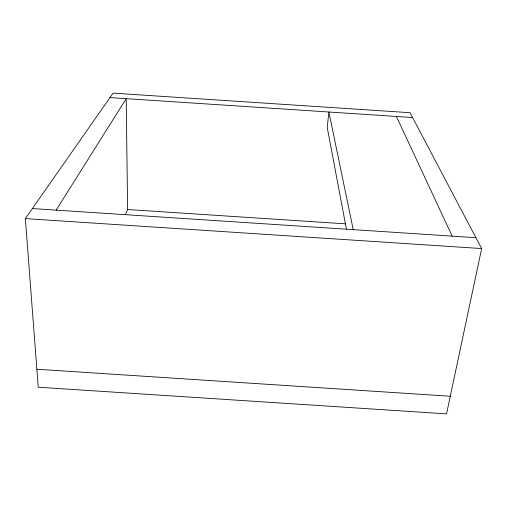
<?xml version="1.0" encoding="UTF-8"?>
<svg xmlns="http://www.w3.org/2000/svg" width="507" height="507" viewBox="0 0 507 507"><rect width="100%" height="100%" fill="white"/><g stroke="black" fill="none" stroke-linecap="round" stroke-linejoin="round"><path stroke-width="0.76" d="M481.65 248.563L446.54 413.87L38.24 387.209L25.35 218.606L113.105 93.13L410.055 112.7L481.65 248.563L25.35 218.606M125.438 214.613L127.599 209.524L126.205 98.656L56.157 210.126M127.599 209.524L345.641 223.847M32.372 208.567L475.921 237.694M36.865 369.242L450.279 396.252M109.987 97.585L412.603 117.529M396.398 116.458L452.181 236.135M353.233 229.639L328.878 112.009L327.237 127.542L346.408 229.044"/></g></svg>
